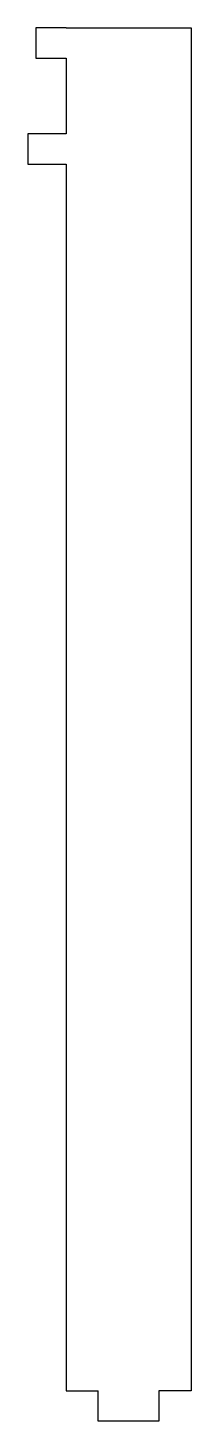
# Model space of a CAD drawing. Extents: x -0.16 to 0.52, y -0.12 to 5.62.
import ezdxf

# ---------------------------------------------------------------- set-up
doc = ezdxf.new("R2010")
doc.units = 0
doc.layers.add('VISIBLE', color=7, linetype='CONTINUOUS')

msp = doc.modelspace()

# ---------------------------------------------------------------- linework, layer by layer
at = {"layer": 'VISIBLE'}
for p, q in [((0, 5.625), (-0.125, 5.625)), ((-0.125, 5.625), (-0.125, 5.5)), ((0, 5.625), (0.515, 5.625)), ((0.515, 5.625), (0.515, 0)), ((-0.125, 5.5), (0, 5.5)), ((0, 5.5), (0, 5.1875)), ((-0.1573, 5.1875), (-0.1573, 5.0625)), ((0, 5.1875), (-0.1573, 5.1875)), ((-0.1573, 5.0625), (0, 5.0625)), ((0, 5.0625), (0, 0)), ((0, 0), (0.1325, 0)), ((0.1325, -0.125), (0.1325, 0)), ((0.3825, 0), (0.3825, -0.125)), ((0.515, 0), (0.3825, 0)), ((0.3825, -0.125), (0.1325, -0.125))]:
    msp.add_line(p, q, dxfattribs=at)

doc.saveas('drawing.dxf')
